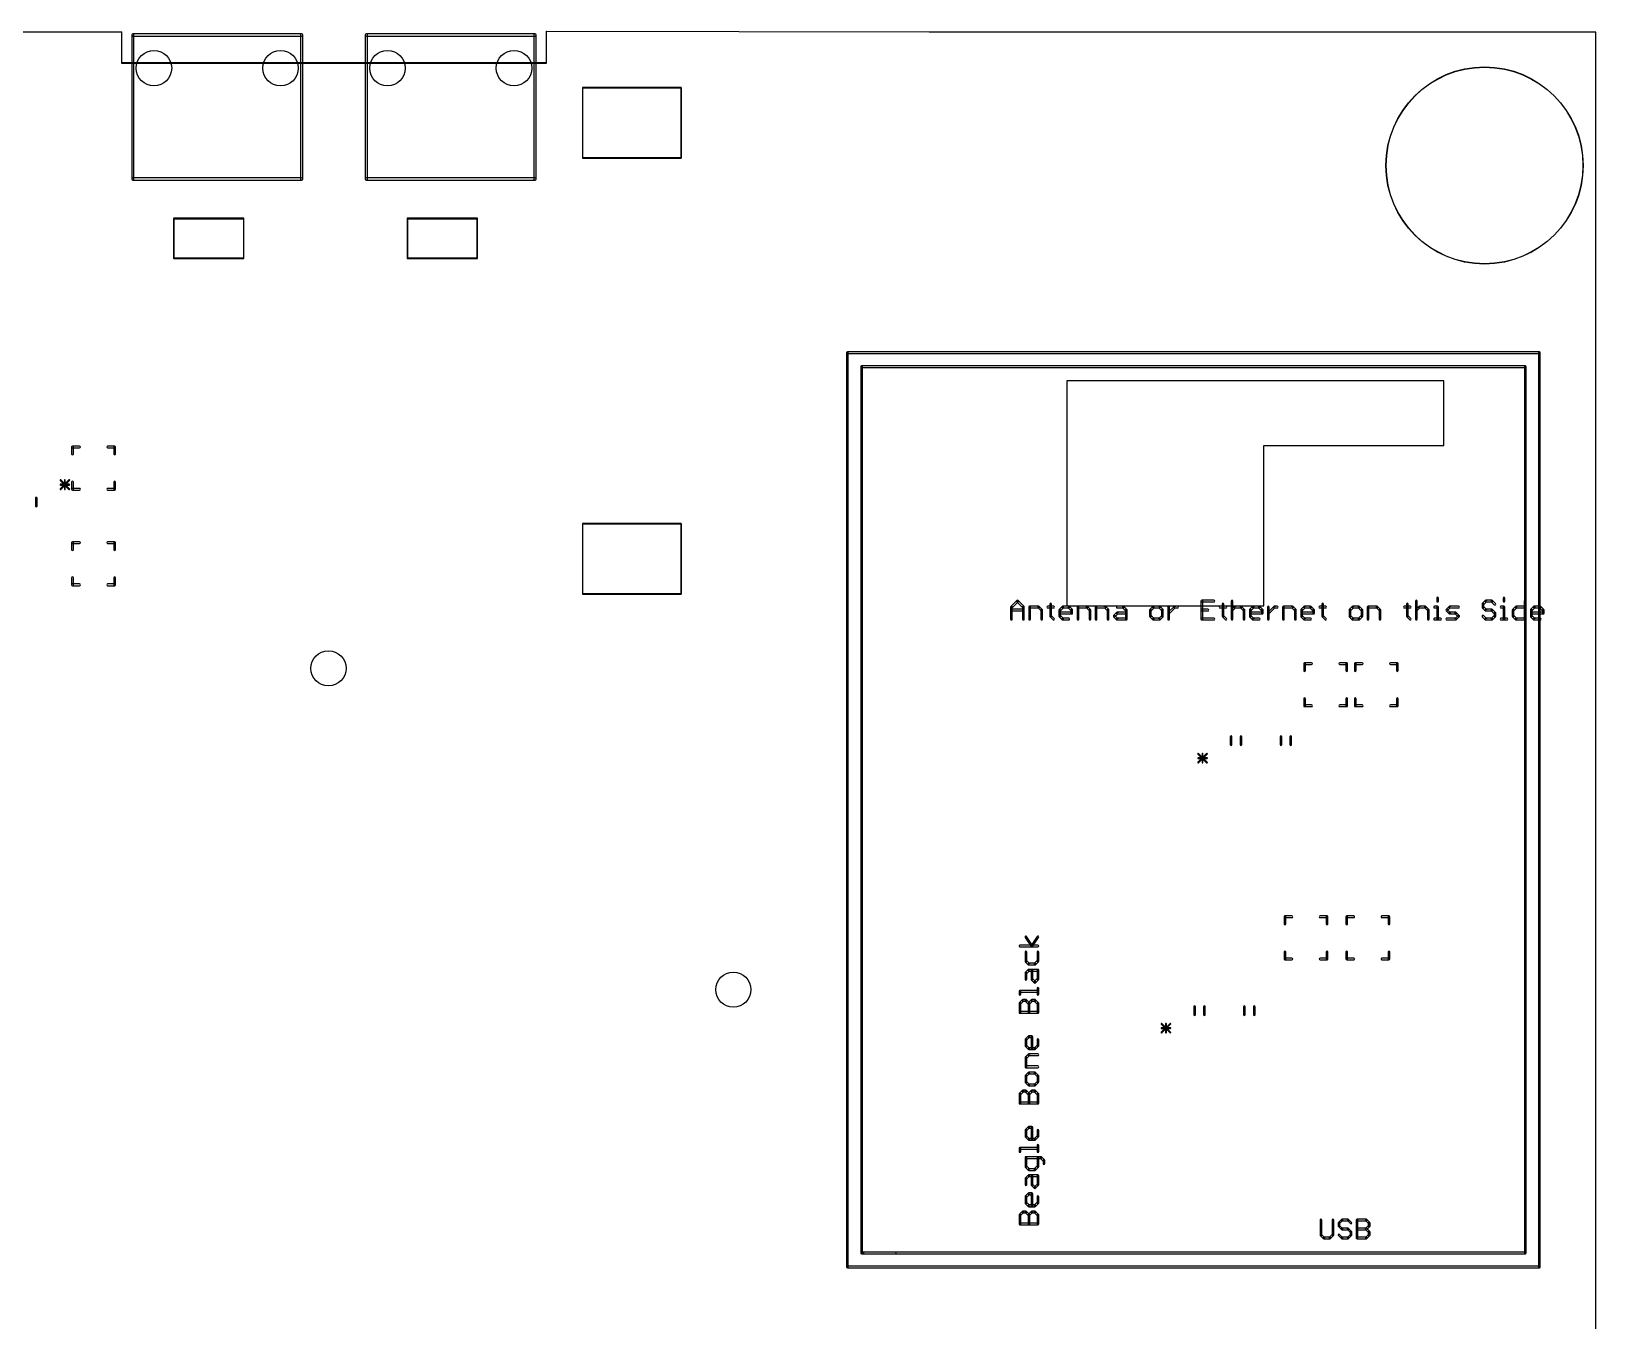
# Model space of a CAD drawing. Extents: x 0 to 11.2, y 0 to 11.2.
# Drawn here: x 5.65 to 11.21, y 6.63 to 11.21 of the extents above; entities that cross this region are included whole.
import ezdxf

# ---------------------------------------------------------------- set-up
doc = ezdxf.new("R2010")
doc.units = 0
doc.layers.add('20', color=53, linetype='CONTINUOUS')
doc.layers.add('21', color=253, linetype='CONTINUOUS')

msp = doc.modelspace()

# ---------------------------------------------------------------- linework, layer by layer
at = {"layer": '20'}
for p, q in [((5.969397, 11.21), (0, 11.21)), ((8.847519, 11.21), (7.479865, 11.212234)), ((11.21, 11.21), (8.84, 11.21)), ((11.21, 0), (11.21, 11.21)), ((9.33, 9.97), (9.33, 9.17)), ((10.67, 9.97), (9.33, 9.97)), ((10.67, 9.74), (10.67, 9.97)), ((10.03, 9.17), (10.03, 9.74)), ((10.03, 9.74), (10.67, 9.74)), ((9.33, 9.17), (10.03, 9.17))]:
    msp.add_line(p, q, dxfattribs=at)
for points in [[(5.968905, 11.21), (5.968905, 11.1, 1), (5.969889, 11.1), (5.969889, 11.21, 1)], [(7.479373, 11.212234), (7.479373, 11.1, 1), (7.480357, 11.1), (7.480357, 11.212234, 1)], [(7.479865, 11.100492), (5.969397, 11.100492, 1), (5.969397, 11.099508), (7.479865, 11.099508, 1)], [(7.608292, 11.012234), (7.608292, 10.762234, 1), (7.609276, 10.762234), (7.609276, 11.012234, 1)], [(7.608784, 11.011742), (7.958784, 11.011742, 1), (7.958784, 11.012726), (7.608784, 11.012726, 1)], [(7.958292, 11.012234), (7.958292, 10.762234, 1), (7.959276, 10.762234), (7.959276, 11.012234, 1)], [(7.608784, 10.761742), (7.958784, 10.761742, 1), (7.958784, 10.762726), (7.608784, 10.762726, 1)], [(7.958784, 9.462726), (7.608784, 9.462726, 1), (7.608784, 9.461742), (7.958784, 9.461742, 1)], [(7.608292, 9.462234), (7.608292, 9.212234, 1), (7.609276, 9.212234), (7.609276, 9.462234, 1)], [(7.959276, 9.212234), (7.959276, 9.462234, 1), (7.958292, 9.462234), (7.958292, 9.212234, 1)], [(7.608784, 9.211742), (7.958784, 9.211742, 1), (7.958784, 9.212726), (7.608784, 9.212726, 1)]]:
    msp.add_lwpolyline(points, format="xyb", close=True, dxfattribs=at)
for centre, radius in [((6.0846, 11.0817), 0.062992), ((6.5346, 11.0817), 0.062992), ((6.9146, 11.0817), 0.062992), ((7.3646, 11.0817), 0.062992), ((10.81477, 10.735713), 0.350487), ((10.81477, 10.735713), 0.349502), ((6.705, 8.948), 0.0625), ((8.144, 7.806), 0.0625)]:
    msp.add_circle(centre, radius, dxfattribs=at)
at = {"layer": '21'}
for points in [[(6.6096, 11.20381), (6.0096, 11.20381, 1), (6.0096, 11.19581), (6.6096, 11.19581, 1)], [(6.0136, 10.687999), (6.0136, 11.19981, 1), (6.0056, 11.19981), (6.0056, 10.687999, 1)], [(6.6056, 11.19981), (6.6056, 10.687999, 1), (6.6136, 10.687999), (6.6136, 11.19981, 1)], [(7.4396, 11.20381), (6.8396, 11.20381, 1), (6.8396, 11.19581), (7.4396, 11.19581, 1)], [(6.8436, 10.687999), (6.8436, 11.19981, 1), (6.8356, 11.19981), (6.8356, 10.687999, 1)], [(7.4356, 11.19981), (7.4356, 10.687999, 1), (7.4436, 10.687999), (7.4436, 11.19981, 1)], [(6.6096, 10.691999), (6.0096, 10.691999, 1), (6.0096, 10.683999), (6.6096, 10.683999, 1)], [(7.4396, 10.691999), (6.8396, 10.691999, 1), (6.8396, 10.683999), (7.4396, 10.683999, 1)], [(6.156568, 10.405834), (6.156568, 10.547566, 1), (6.1546, 10.547566), (6.1546, 10.405834, 1)], [(6.155584, 10.546582), (6.403616, 10.546582, 1), (6.403616, 10.54855), (6.155584, 10.54855, 1)], [(6.402631, 10.547566), (6.402631, 10.405834, 1), (6.4046, 10.405834), (6.4046, 10.547566, 1)], [(6.986568, 10.405834), (6.986568, 10.547566, 1), (6.9846, 10.547566), (6.9846, 10.405834, 1)], [(6.985584, 10.546582), (7.233616, 10.546582, 1), (7.233616, 10.54855), (6.985584, 10.54855, 1)], [(7.232631, 10.547566), (7.232631, 10.405834, 1), (7.2346, 10.405834), (7.2346, 10.547566, 1)], [(6.403616, 10.406818), (6.155584, 10.406818, 1), (6.155584, 10.40485), (6.403616, 10.40485, 1)], [(7.233616, 10.406818), (6.985584, 10.406818, 1), (6.985584, 10.40485), (7.233616, 10.40485, 1)], [(8.553, 6.82), (8.553, 10.07, 1), (8.547, 10.07), (8.547, 6.82, 1)], [(8.55, 10.067), (11.01, 10.067, 1), (11.01, 10.073), (8.55, 10.073, 1)], [(11.007, 10.07), (11.007, 6.82, 1), (11.013, 6.82), (11.013, 10.07, 1)], [(10.96, 10.023), (8.6, 10.023, 1), (8.6, 10.017), (10.96, 10.017, 1)], [(8.597, 10.02), (8.597, 6.87, 1), (8.603, 6.87), (8.603, 10.02, 1)], [(10.963, 6.87), (10.963, 10.02, 1), (10.957, 10.02), (10.957, 6.87, 1)], [(5.798, 9.71), (5.798, 9.735, 1), (5.792, 9.735), (5.792, 9.71, 1)], [(5.795, 9.732), (5.82, 9.732, 1), (5.82, 9.738), (5.795, 9.738, 1)], [(5.92, 9.732), (5.945, 9.732, 1), (5.945, 9.738), (5.92, 9.738, 1)], [(5.942, 9.735), (5.942, 9.71, 1), (5.948, 9.71), (5.948, 9.735, 1)], [(5.784561, 9.586361), (5.753201, 9.617721, 1), (5.751079, 9.615599), (5.782439, 9.584239, 1)], [(5.782439, 9.617721), (5.751079, 9.586361, 1), (5.753201, 9.584239), (5.784561, 9.615599, 1)], [(5.7835, 9.60248), (5.75214, 9.60248, 1), (5.75214, 9.59948), (5.7835, 9.59948, 1)], [(5.76632, 9.61666), (5.76632, 9.5853, 1), (5.76932, 9.5853), (5.76932, 9.61666, 1)], [(5.798, 9.585), (5.798, 9.61, 1), (5.792, 9.61), (5.792, 9.585, 1)], [(5.82, 9.588), (5.795, 9.588, 1), (5.795, 9.582), (5.82, 9.582, 1)], [(5.945, 9.588), (5.92, 9.588, 1), (5.92, 9.582), (5.945, 9.582, 1)], [(5.942, 9.61), (5.942, 9.585, 1), (5.948, 9.585), (5.948, 9.61, 1)], [(5.669, 9.525), (5.669, 9.553, 1), (5.663, 9.553), (5.663, 9.525, 1)], [(5.798, 9.37), (5.798, 9.395, 1), (5.792, 9.395), (5.792, 9.37, 1)], [(5.795, 9.392), (5.82, 9.392, 1), (5.82, 9.398), (5.795, 9.398, 1)], [(5.92, 9.392), (5.945, 9.392, 1), (5.945, 9.398), (5.92, 9.398, 1)], [(5.942, 9.395), (5.942, 9.37, 1), (5.948, 9.37), (5.948, 9.395, 1)], [(5.798, 9.245), (5.798, 9.27, 1), (5.792, 9.27), (5.792, 9.245, 1)], [(5.82, 9.248), (5.795, 9.248, 1), (5.795, 9.242), (5.82, 9.242, 1)], [(5.945, 9.248), (5.92, 9.248, 1), (5.92, 9.242), (5.945, 9.242, 1)], [(5.942, 9.27), (5.942, 9.245, 1), (5.948, 9.245), (5.948, 9.27, 1)], [(9.135121, 9.163582), (9.156473, 9.184933, 1), (9.15223, 9.189176), (9.130879, 9.167824, 1)], [(9.15223, 9.184933), (9.173582, 9.163582, 1), (9.177824, 9.167824), (9.156473, 9.189176, 1)], [(9.269586, 9.176379), (9.269586, 9.133676, 1), (9.275586, 9.133676), (9.275586, 9.176379, 1)], [(9.85248, 9.190055), (9.809777, 9.190055, 1), (9.809777, 9.184055), (9.85248, 9.184055, 1)], [(9.806777, 9.187055), (9.806777, 9.123, 1), (9.812777, 9.123), (9.812777, 9.187055, 1)], [(9.881908, 9.176379), (9.881908, 9.133676, 1), (9.887908, 9.133676), (9.887908, 9.176379, 1)], [(9.914202, 9.187055), (9.914202, 9.123, 1), (9.920202, 9.123), (9.920202, 9.187055, 1)], [(10.23641, 9.176379), (10.23641, 9.133676, 1), (10.24241, 9.133676), (10.24241, 9.176379, 1)], [(10.5372, 9.176379), (10.5372, 9.133676, 1), (10.5432, 9.133676), (10.5432, 9.176379, 1)], [(10.569494, 9.187055), (10.569494, 9.123, 1), (10.575494, 9.123), (10.575494, 9.187055, 1)], [(10.644625, 9.19773), (10.644625, 9.187055, 1), (10.650625, 9.187055), (10.650625, 9.19773, 1)], [(10.805829, 9.176379), (10.805829, 9.165703, 1), (10.811829, 9.165703), (10.811829, 9.176379, 1)], [(10.817384, 9.189176), (10.806708, 9.1785, 1), (10.810951, 9.174258), (10.821626, 9.184933, 1)], [(10.840857, 9.190055), (10.819505, 9.190055, 1), (10.819505, 9.184055), (10.840857, 9.184055, 1)], [(10.853654, 9.1785), (10.842978, 9.189176, 1), (10.838735, 9.184933), (10.849411, 9.174258, 1)], [(10.88096, 9.19773), (10.88096, 9.187055, 1), (10.88696, 9.187055), (10.88696, 9.19773, 1)], [(10.955957, 9.187055), (10.955957, 9.123, 1), (10.961957, 9.123), (10.961957, 9.187055, 1)], [(9.136, 9.123), (9.136, 9.165703, 1), (9.13, 9.165703), (9.13, 9.123, 1)], [(9.133, 9.152027), (9.175703, 9.152027, 1), (9.175703, 9.158027), (9.133, 9.158027, 1)], [(9.172703, 9.165703), (9.172703, 9.123, 1), (9.178703, 9.123), (9.178703, 9.165703, 1)], [(9.200455, 9.123), (9.200455, 9.165703, 1), (9.194455, 9.165703), (9.194455, 9.123, 1)], [(9.197455, 9.162703), (9.229482, 9.162703, 1), (9.229482, 9.168703), (9.197455, 9.168703, 1)], [(9.227361, 9.163582), (9.238037, 9.152906, 1), (9.242279, 9.157149), (9.231604, 9.167824, 1)], [(9.237158, 9.155027), (9.237158, 9.123, 1), (9.243158, 9.123), (9.243158, 9.155027, 1)], [(9.26191, 9.162703), (9.283261, 9.162703, 1), (9.283261, 9.168703), (9.26191, 9.168703, 1)], [(9.270464, 9.131554), (9.28114, 9.120879, 1), (9.285383, 9.125121), (9.274707, 9.135797, 1)], [(9.307001, 9.152906), (9.317677, 9.163582, 1), (9.313434, 9.167824), (9.302759, 9.157149, 1)], [(9.30788, 9.133676), (9.30788, 9.155027, 1), (9.30188, 9.155027), (9.30188, 9.133676, 1)], [(9.347583, 9.147352), (9.30488, 9.147352, 1), (9.30488, 9.141352), (9.347583, 9.141352, 1)], [(9.317677, 9.125121), (9.307001, 9.135797, 1), (9.302759, 9.131554), (9.313434, 9.120879, 1)], [(9.315556, 9.162703), (9.336907, 9.162703, 1), (9.336907, 9.168703), (9.315556, 9.168703, 1)], [(9.336907, 9.126), (9.315556, 9.126, 1), (9.315556, 9.12), (9.336907, 9.12, 1)], [(9.334786, 9.163582), (9.345462, 9.152906, 1), (9.349704, 9.157149), (9.339029, 9.167824, 1)], [(9.344583, 9.155027), (9.344583, 9.144352, 1), (9.350583, 9.144352), (9.350583, 9.155027, 1)], [(9.372335, 9.123), (9.372335, 9.165703, 1), (9.366335, 9.165703), (9.366335, 9.123, 1)], [(9.369335, 9.162703), (9.401362, 9.162703, 1), (9.401362, 9.168703), (9.369335, 9.168703, 1)], [(9.399241, 9.163582), (9.409917, 9.152906, 1), (9.414159, 9.157149), (9.403484, 9.167824, 1)], [(9.409038, 9.155027), (9.409038, 9.123, 1), (9.415038, 9.123), (9.415038, 9.155027, 1)], [(9.43679, 9.123), (9.43679, 9.165703, 1), (9.43079, 9.165703), (9.43079, 9.123, 1)], [(9.43379, 9.162703), (9.465817, 9.162703, 1), (9.465817, 9.168703), (9.43379, 9.168703, 1)], [(9.463696, 9.163582), (9.474372, 9.152906, 1), (9.478614, 9.157149), (9.467938, 9.167824, 1)], [(9.473493, 9.155027), (9.473493, 9.123, 1), (9.479493, 9.123), (9.479493, 9.155027, 1)], [(9.500366, 9.131554), (9.511042, 9.14223, 1), (9.506799, 9.146473), (9.496124, 9.135797, 1)], [(9.511042, 9.125121), (9.500366, 9.135797, 1), (9.496124, 9.131554), (9.506799, 9.120879, 1)], [(9.508921, 9.162703), (9.530272, 9.162703, 1), (9.530272, 9.168703), (9.508921, 9.168703, 1)], [(9.508921, 9.141352), (9.540948, 9.141352, 1), (9.540948, 9.147352), (9.508921, 9.147352, 1)], [(9.540948, 9.126), (9.508921, 9.126, 1), (9.508921, 9.12), (9.540948, 9.12, 1)], [(9.528151, 9.163582), (9.538827, 9.152906, 1), (9.543069, 9.157149), (9.532393, 9.167824, 1)], [(9.537948, 9.155027), (9.537948, 9.123, 1), (9.543948, 9.123), (9.543948, 9.155027, 1)], [(9.635709, 9.167824), (9.625033, 9.157149, 1), (9.629276, 9.152906), (9.639952, 9.163582, 1)], [(9.625033, 9.131554), (9.635709, 9.120879, 1), (9.639952, 9.125121), (9.629276, 9.135797, 1)], [(9.624155, 9.155027), (9.624155, 9.133676, 1), (9.630155, 9.133676), (9.630155, 9.155027, 1)], [(9.659182, 9.168703), (9.63783, 9.168703, 1), (9.63783, 9.162703), (9.659182, 9.162703, 1)], [(9.63783, 9.12), (9.659182, 9.12, 1), (9.659182, 9.126), (9.63783, 9.126, 1)], [(9.671979, 9.157149), (9.661303, 9.167824, 1), (9.657061, 9.163582), (9.667737, 9.152906, 1)], [(9.661303, 9.120879), (9.671979, 9.131554, 1), (9.667737, 9.135797), (9.657061, 9.125121, 1)], [(9.672858, 9.133676), (9.672858, 9.155027, 1), (9.666858, 9.155027), (9.666858, 9.133676, 1)], [(9.693731, 9.14223), (9.715083, 9.163582, 1), (9.71084, 9.167824), (9.689488, 9.146473, 1)], [(9.69461, 9.123), (9.69461, 9.165703, 1), (9.68861, 9.165703), (9.68861, 9.123, 1)], [(9.712961, 9.162703), (9.723637, 9.162703, 1), (9.723637, 9.168703), (9.712961, 9.168703, 1)], [(9.809777, 9.152027), (9.831129, 9.152027, 1), (9.831129, 9.158027), (9.809777, 9.158027, 1)], [(9.809777, 9.12), (9.85248, 9.12, 1), (9.85248, 9.126), (9.809777, 9.126, 1)], [(9.874232, 9.162703), (9.895584, 9.162703, 1), (9.895584, 9.168703), (9.874232, 9.168703, 1)], [(9.882787, 9.131554), (9.893462, 9.120879, 1), (9.897705, 9.125121), (9.887029, 9.135797, 1)], [(9.919323, 9.152906), (9.929999, 9.163582, 1), (9.925756, 9.167824), (9.915081, 9.157149, 1)], [(9.927878, 9.162703), (9.949229, 9.162703, 1), (9.949229, 9.168703), (9.927878, 9.168703, 1)], [(9.947108, 9.163582), (9.957784, 9.152906, 1), (9.962027, 9.157149), (9.951351, 9.167824, 1)], [(9.956905, 9.155027), (9.956905, 9.123, 1), (9.962905, 9.123), (9.962905, 9.155027, 1)], [(9.983778, 9.152906), (9.994454, 9.163582, 1), (9.990211, 9.167824), (9.979536, 9.157149, 1)], [(9.984657, 9.133676), (9.984657, 9.155027, 1), (9.978657, 9.155027), (9.978657, 9.133676, 1)], [(10.02436, 9.147352), (9.981657, 9.147352, 1), (9.981657, 9.141352), (10.02436, 9.141352, 1)], [(9.994454, 9.125121), (9.983778, 9.135797, 1), (9.979536, 9.131554), (9.990211, 9.120879, 1)], [(9.992333, 9.162703), (10.013684, 9.162703, 1), (10.013684, 9.168703), (9.992333, 9.168703, 1)], [(10.013684, 9.126), (9.992333, 9.126, 1), (9.992333, 9.12), (10.013684, 9.12, 1)], [(10.011563, 9.163582), (10.022239, 9.152906, 1), (10.026482, 9.157149), (10.015806, 9.167824, 1)], [(10.02136, 9.155027), (10.02136, 9.144352, 1), (10.02736, 9.144352), (10.02736, 9.155027, 1)], [(10.049112, 9.123), (10.049112, 9.165703, 1), (10.043112, 9.165703), (10.043112, 9.123, 1)], [(10.048233, 9.14223), (10.069585, 9.163582, 1), (10.065342, 9.167824), (10.043991, 9.146473, 1)], [(10.067464, 9.162703), (10.078139, 9.162703, 1), (10.078139, 9.168703), (10.067464, 9.168703, 1)], [(10.102825, 9.123), (10.102825, 9.165703, 1), (10.096825, 9.165703), (10.096825, 9.123, 1)], [(10.099825, 9.162703), (10.131852, 9.162703, 1), (10.131852, 9.168703), (10.099825, 9.168703, 1)], [(10.129731, 9.163582), (10.140406, 9.152906, 1), (10.144649, 9.157149), (10.133973, 9.167824, 1)], [(10.139528, 9.155027), (10.139528, 9.123, 1), (10.145528, 9.123), (10.145528, 9.155027, 1)], [(10.166401, 9.152906), (10.177077, 9.163582, 1), (10.172834, 9.167824), (10.162158, 9.157149, 1)], [(10.177077, 9.125121), (10.166401, 9.135797, 1), (10.162158, 9.131554), (10.172834, 9.120879, 1)], [(10.16728, 9.133676), (10.16728, 9.155027, 1), (10.16128, 9.155027), (10.16128, 9.133676, 1)], [(10.206983, 9.147352), (10.16428, 9.147352, 1), (10.16428, 9.141352), (10.206983, 9.141352, 1)], [(10.174955, 9.162703), (10.196307, 9.162703, 1), (10.196307, 9.168703), (10.174955, 9.168703, 1)], [(10.196307, 9.126), (10.174955, 9.126, 1), (10.174955, 9.12), (10.196307, 9.12, 1)], [(10.194186, 9.163582), (10.204861, 9.152906, 1), (10.209104, 9.157149), (10.198428, 9.167824, 1)], [(10.203983, 9.155027), (10.203983, 9.144352, 1), (10.209983, 9.144352), (10.209983, 9.155027, 1)], [(10.228734, 9.162703), (10.250086, 9.162703, 1), (10.250086, 9.168703), (10.228734, 9.168703, 1)], [(10.237289, 9.131554), (10.247965, 9.120879, 1), (10.252207, 9.125121), (10.241531, 9.135797, 1)], [(10.344714, 9.167824), (10.334038, 9.157149, 1), (10.338281, 9.152906), (10.348956, 9.163582, 1)], [(10.333159, 9.155027), (10.333159, 9.133676, 1), (10.339159, 9.133676), (10.339159, 9.155027, 1)], [(10.334038, 9.131554), (10.344714, 9.120879, 1), (10.348956, 9.125121), (10.338281, 9.135797, 1)], [(10.368187, 9.168703), (10.346835, 9.168703, 1), (10.346835, 9.162703), (10.368187, 9.162703, 1)], [(10.346835, 9.12), (10.368187, 9.12, 1), (10.368187, 9.126), (10.346835, 9.126, 1)], [(10.380984, 9.157149), (10.370308, 9.167824, 1), (10.366065, 9.163582), (10.376741, 9.152906, 1)], [(10.370308, 9.120879), (10.380984, 9.131554, 1), (10.376741, 9.135797), (10.366065, 9.125121, 1)], [(10.381863, 9.133676), (10.381863, 9.155027, 1), (10.375863, 9.155027), (10.375863, 9.133676, 1)], [(10.403614, 9.123), (10.403614, 9.165703, 1), (10.397614, 9.165703), (10.397614, 9.123, 1)], [(10.400614, 9.162703), (10.432642, 9.162703, 1), (10.432642, 9.168703), (10.400614, 9.168703, 1)], [(10.43052, 9.163582), (10.441196, 9.152906, 1), (10.445439, 9.157149), (10.434763, 9.167824, 1)], [(10.440318, 9.155027), (10.440318, 9.123, 1), (10.446318, 9.123), (10.446318, 9.155027, 1)], [(10.529524, 9.162703), (10.550876, 9.162703, 1), (10.550876, 9.168703), (10.529524, 9.168703, 1)], [(10.538079, 9.131554), (10.548755, 9.120879, 1), (10.552997, 9.125121), (10.542321, 9.135797, 1)], [(10.574616, 9.152906), (10.585291, 9.163582, 1), (10.581049, 9.167824), (10.570373, 9.157149, 1)], [(10.58317, 9.162703), (10.604522, 9.162703, 1), (10.604522, 9.168703), (10.58317, 9.168703, 1)], [(10.6024, 9.163582), (10.613076, 9.152906, 1), (10.617319, 9.157149), (10.606643, 9.167824, 1)], [(10.612197, 9.155027), (10.612197, 9.123, 1), (10.618197, 9.123), (10.618197, 9.155027, 1)], [(10.636949, 9.162703), (10.647625, 9.162703, 1), (10.647625, 9.168703), (10.636949, 9.168703, 1)], [(10.636949, 9.12), (10.658301, 9.12, 1), (10.658301, 9.126), (10.636949, 9.126, 1)], [(10.644625, 9.165703), (10.644625, 9.123, 1), (10.650625, 9.123), (10.650625, 9.165703, 1)], [(10.682041, 9.152906), (10.692716, 9.163582, 1), (10.688474, 9.167824), (10.677798, 9.157149, 1)], [(10.692716, 9.146473), (10.682041, 9.157149, 1), (10.677798, 9.152906), (10.688474, 9.14223, 1)], [(10.679919, 9.12), (10.711947, 9.12, 1), (10.711947, 9.126), (10.679919, 9.126, 1)], [(10.690595, 9.162703), (10.722622, 9.162703, 1), (10.722622, 9.168703), (10.690595, 9.168703, 1)], [(10.711947, 9.147352), (10.690595, 9.147352, 1), (10.690595, 9.141352), (10.711947, 9.141352, 1)], [(10.724744, 9.135797), (10.714068, 9.146473, 1), (10.709825, 9.14223), (10.720501, 9.131554, 1)], [(10.714068, 9.120879), (10.724744, 9.131554, 1), (10.720501, 9.135797), (10.709825, 9.125121, 1)], [(10.821626, 9.125121), (10.810951, 9.135797, 1), (10.806708, 9.131554), (10.817384, 9.120879, 1)], [(10.806708, 9.163582), (10.817384, 9.152906, 1), (10.821626, 9.157149), (10.810951, 9.167824, 1)], [(10.819505, 9.152027), (10.840857, 9.152027, 1), (10.840857, 9.158027), (10.819505, 9.158027, 1)], [(10.840857, 9.126), (10.819505, 9.126, 1), (10.819505, 9.12), (10.840857, 9.12, 1)], [(10.838735, 9.152906), (10.849411, 9.14223, 1), (10.853654, 9.146473), (10.842978, 9.157149, 1)], [(10.849411, 9.135797), (10.838735, 9.125121, 1), (10.842978, 9.120879), (10.853654, 9.131554, 1)], [(10.848532, 9.144352), (10.848532, 9.133676, 1), (10.854532, 9.133676), (10.854532, 9.144352, 1)], [(10.873284, 9.162703), (10.88396, 9.162703, 1), (10.88396, 9.168703), (10.873284, 9.168703, 1)], [(10.873284, 9.12), (10.894636, 9.12, 1), (10.894636, 9.126), (10.873284, 9.126, 1)], [(10.88096, 9.165703), (10.88096, 9.123, 1), (10.88696, 9.123), (10.88696, 9.165703, 1)], [(10.918376, 9.152906), (10.929051, 9.163582, 1), (10.924809, 9.167824), (10.914133, 9.157149, 1)], [(10.919254, 9.133676), (10.919254, 9.155027, 1), (10.913254, 9.155027), (10.913254, 9.133676, 1)], [(10.929051, 9.125121), (10.918376, 9.135797, 1), (10.914133, 9.131554), (10.924809, 9.120879, 1)], [(10.92693, 9.162703), (10.958957, 9.162703, 1), (10.958957, 9.168703), (10.92693, 9.168703, 1)], [(10.958957, 9.126), (10.92693, 9.126, 1), (10.92693, 9.12), (10.958957, 9.12, 1)], [(10.98283, 9.152906), (10.993506, 9.163582, 1), (10.989264, 9.167824), (10.978588, 9.157149, 1)], [(10.983709, 9.133676), (10.983709, 9.155027, 1), (10.977709, 9.155027), (10.977709, 9.133676, 1)], [(11.023412, 9.147352), (10.980709, 9.147352, 1), (10.980709, 9.141352), (11.023412, 9.141352, 1)], [(10.993506, 9.125121), (10.98283, 9.135797, 1), (10.978588, 9.131554), (10.989264, 9.120879, 1)], [(10.991385, 9.162703), (11.012736, 9.162703, 1), (11.012736, 9.168703), (10.991385, 9.168703, 1)], [(11.012736, 9.126), (10.991385, 9.126, 1), (10.991385, 9.12), (11.012736, 9.12, 1)], [(11.010615, 9.163582), (11.021291, 9.152906, 1), (11.025534, 9.157149), (11.014858, 9.167824, 1)], [(11.020412, 9.155027), (11.020412, 9.144352, 1), (11.026412, 9.144352), (11.026412, 9.155027, 1)], [(10.178, 8.94), (10.178, 8.965, 1), (10.172, 8.965), (10.172, 8.94, 1)], [(10.175, 8.962), (10.2, 8.962, 1), (10.2, 8.968), (10.175, 8.968, 1)], [(10.3, 8.962), (10.325, 8.962, 1), (10.325, 8.968), (10.3, 8.968, 1)], [(10.322, 8.965), (10.322, 8.94, 1), (10.328, 8.94), (10.328, 8.965, 1)], [(10.358, 8.94), (10.358, 8.965, 1), (10.352, 8.965), (10.352, 8.94, 1)], [(10.355, 8.962), (10.38, 8.962, 1), (10.38, 8.968), (10.355, 8.968, 1)], [(10.48, 8.962), (10.505, 8.962, 1), (10.505, 8.968), (10.48, 8.968, 1)], [(10.502, 8.965), (10.502, 8.94, 1), (10.508, 8.94), (10.508, 8.965, 1)], [(10.178, 8.815), (10.178, 8.84, 1), (10.172, 8.84), (10.172, 8.815, 1)], [(10.322, 8.84), (10.322, 8.815, 1), (10.328, 8.815), (10.328, 8.84, 1)], [(10.358, 8.815), (10.358, 8.84, 1), (10.352, 8.84), (10.352, 8.815, 1)], [(10.502, 8.84), (10.502, 8.815, 1), (10.508, 8.815), (10.508, 8.84, 1)], [(10.2, 8.818), (10.175, 8.818, 1), (10.175, 8.812), (10.2, 8.812, 1)], [(10.325, 8.818), (10.3, 8.818, 1), (10.3, 8.812), (10.325, 8.812, 1)], [(10.38, 8.818), (10.355, 8.818, 1), (10.355, 8.812), (10.38, 8.812, 1)], [(10.505, 8.818), (10.48, 8.818, 1), (10.48, 8.812), (10.505, 8.812, 1)], [(9.911, 8.705), (9.911, 8.677, 1), (9.917, 8.677), (9.917, 8.705, 1)], [(9.946, 8.705), (9.946, 8.677, 1), (9.952, 8.677), (9.952, 8.705, 1)], [(10.088, 8.705), (10.088, 8.677, 1), (10.094, 8.677), (10.094, 8.705, 1)], [(10.123, 8.705), (10.123, 8.677, 1), (10.129, 8.677), (10.129, 8.705, 1)], [(9.795439, 8.643639), (9.826799, 8.612279, 1), (9.828921, 8.614401), (9.797561, 8.645761, 1)], [(9.797561, 8.612279), (9.828921, 8.643639, 1), (9.826799, 8.645761), (9.795439, 8.614401, 1)], [(9.7965, 8.62752), (9.82786, 8.62752, 1), (9.82786, 8.63052), (9.7965, 8.63052, 1)], [(9.81368, 8.61334), (9.81368, 8.6447, 1), (9.81068, 8.6447), (9.81068, 8.61334, 1)], [(10.108, 8.04), (10.108, 8.065, 1), (10.102, 8.065), (10.102, 8.04, 1)], [(10.105, 8.062), (10.13, 8.062, 1), (10.13, 8.068), (10.105, 8.068, 1)], [(10.23, 8.062), (10.255, 8.062, 1), (10.255, 8.068), (10.23, 8.068, 1)], [(10.252, 8.065), (10.252, 8.04, 1), (10.258, 8.04), (10.258, 8.065, 1)], [(10.328, 8.04), (10.328, 8.065, 1), (10.322, 8.065), (10.322, 8.04, 1)], [(10.325, 8.062), (10.35, 8.062, 1), (10.35, 8.068), (10.325, 8.068, 1)], [(10.45, 8.062), (10.475, 8.062, 1), (10.475, 8.068), (10.45, 8.068, 1)], [(10.472, 8.065), (10.472, 8.04, 1), (10.478, 8.04), (10.478, 8.065, 1)], [(9.227, 7.96431), (9.162945, 7.96431, 1), (9.162945, 7.95831), (9.227, 7.95831, 1)], [(9.208145, 7.962974), (9.186793, 7.995001, 1), (9.181801, 7.991673), (9.203152, 7.959645, 1)], [(9.224504, 7.995001), (9.203152, 7.962974, 1), (9.208145, 7.959645), (9.229496, 7.991673, 1)], [(9.181297, 7.939558), (9.181297, 7.90753, 1), (9.187297, 7.90753), (9.187297, 7.939558, 1)], [(9.182176, 7.905409), (9.192851, 7.894733, 1), (9.197094, 7.898976), (9.186418, 7.909652, 1)], [(9.194973, 7.893855), (9.216324, 7.893855, 1), (9.216324, 7.899855), (9.194973, 7.899855, 1)], [(9.218446, 7.894733), (9.229121, 7.905409, 1), (9.224879, 7.909652), (9.214203, 7.898976, 1)], [(9.23, 7.90753), (9.23, 7.939558, 1), (9.224, 7.939558), (9.224, 7.90753, 1)], [(10.108, 7.915), (10.108, 7.94, 1), (10.102, 7.94), (10.102, 7.915, 1)], [(10.13, 7.918), (10.105, 7.918, 1), (10.105, 7.912), (10.13, 7.912, 1)], [(10.255, 7.918), (10.23, 7.918, 1), (10.23, 7.912), (10.255, 7.912, 1)], [(10.252, 7.94), (10.252, 7.915, 1), (10.258, 7.915), (10.258, 7.94, 1)], [(10.328, 7.915), (10.328, 7.94, 1), (10.322, 7.94), (10.322, 7.915, 1)], [(10.35, 7.918), (10.325, 7.918, 1), (10.325, 7.912), (10.35, 7.912, 1)], [(10.475, 7.918), (10.45, 7.918, 1), (10.45, 7.912), (10.475, 7.912, 1)], [(10.472, 7.94), (10.472, 7.915, 1), (10.478, 7.915), (10.478, 7.94, 1)], [(9.186418, 7.862306), (9.197094, 7.872981, 1), (9.192851, 7.877224), (9.182176, 7.866548, 1)], [(9.187297, 7.843075), (9.187297, 7.864427, 1), (9.181297, 7.864427), (9.181297, 7.843075, 1)], [(9.194973, 7.872103), (9.227, 7.872103, 1), (9.227, 7.878103), (9.194973, 7.878103, 1)], [(9.208648, 7.843075), (9.208648, 7.875103, 1), (9.202648, 7.875103), (9.202648, 7.843075, 1)], [(9.218446, 7.834521), (9.20777, 7.845197, 1), (9.203527, 7.840954), (9.214203, 7.830278, 1)], [(9.224879, 7.845197), (9.214203, 7.834521, 1), (9.218446, 7.830278), (9.229121, 7.840954, 1)], [(9.224, 7.875103), (9.224, 7.843075, 1), (9.23, 7.843075), (9.23, 7.875103, 1)], [(9.165945, 7.78943), (9.165945, 7.800105, 1), (9.159945, 7.800105), (9.159945, 7.78943, 1)], [(9.162945, 7.797105), (9.227, 7.797105, 1), (9.227, 7.803105), (9.162945, 7.803105, 1)], [(9.23, 7.78943), (9.23, 7.810781, 1), (9.224, 7.810781), (9.224, 7.78943, 1)], [(9.165945, 7.724975), (9.165945, 7.757002, 1), (9.159945, 7.757002), (9.159945, 7.724975, 1)], [(9.165067, 7.754881), (9.175742, 7.765556, 1), (9.1715, 7.769799), (9.160824, 7.759123, 1)], [(9.173621, 7.764678), (9.184297, 7.764678, 1), (9.184297, 7.770678), (9.173621, 7.770678, 1)], [(9.182176, 7.765556), (9.192851, 7.754881, 1), (9.197094, 7.759123), (9.186418, 7.769799, 1)], [(9.197094, 7.754881), (9.20777, 7.765556, 1), (9.203527, 7.769799), (9.192851, 7.759123, 1)], [(9.197973, 7.724975), (9.197973, 7.757002, 1), (9.191973, 7.757002), (9.191973, 7.724975, 1)], [(9.205648, 7.764678), (9.216324, 7.764678, 1), (9.216324, 7.770678), (9.205648, 7.770678, 1)], [(9.214203, 7.765556), (9.224879, 7.754881, 1), (9.229121, 7.759123), (9.218446, 7.769799, 1)], [(9.224, 7.757002), (9.224, 7.724975, 1), (9.23, 7.724975), (9.23, 7.757002, 1)], [(9.781, 7.745), (9.781, 7.717, 1), (9.787, 7.717), (9.787, 7.745, 1)], [(9.816, 7.745), (9.816, 7.717, 1), (9.822, 7.717), (9.822, 7.745, 1)], [(9.958, 7.745), (9.958, 7.717, 1), (9.964, 7.717), (9.964, 7.745, 1)], [(9.993, 7.745), (9.993, 7.717, 1), (9.999, 7.717), (9.999, 7.745, 1)], [(9.227, 7.727975), (9.162945, 7.727975, 1), (9.162945, 7.721975), (9.227, 7.721975, 1)], [(9.665439, 7.683639), (9.696799, 7.652279, 1), (9.698921, 7.654401), (9.667561, 7.685761, 1)], [(9.667561, 7.652279), (9.698921, 7.683639, 1), (9.696799, 7.685761), (9.665439, 7.654401, 1)], [(9.68368, 7.65334), (9.68368, 7.6847, 1), (9.68068, 7.6847), (9.68068, 7.65334, 1)], [(9.186418, 7.625971), (9.197094, 7.636647, 1), (9.192851, 7.640889), (9.182176, 7.630213, 1)], [(9.187297, 7.60674), (9.187297, 7.628092, 1), (9.181297, 7.628092), (9.181297, 7.60674, 1)], [(9.194973, 7.635768), (9.205648, 7.635768, 1), (9.205648, 7.641768), (9.194973, 7.641768, 1)], [(9.202648, 7.638768), (9.202648, 7.596065, 1), (9.208648, 7.596065), (9.208648, 7.638768, 1)], [(9.224, 7.628092), (9.224, 7.60674, 1), (9.23, 7.60674), (9.23, 7.628092, 1)], [(9.6665, 7.66752), (9.69786, 7.66752, 1), (9.69786, 7.67052), (9.6665, 7.67052, 1)], [(9.197094, 7.598186), (9.186418, 7.608862, 1), (9.182176, 7.604619), (9.192851, 7.593943, 1)], [(9.186418, 7.561516), (9.197094, 7.572192, 1), (9.192851, 7.576434), (9.182176, 7.565758, 1)], [(9.187297, 7.53161), (9.187297, 7.563637, 1), (9.181297, 7.563637), (9.181297, 7.53161, 1)], [(9.216324, 7.599065), (9.194973, 7.599065, 1), (9.194973, 7.593065), (9.216324, 7.593065, 1)], [(9.194973, 7.571313), (9.227, 7.571313, 1), (9.227, 7.577313), (9.194973, 7.577313, 1)], [(9.224879, 7.608862), (9.214203, 7.598186, 1), (9.218446, 7.593943), (9.229121, 7.604619, 1)], [(9.227, 7.53461), (9.184297, 7.53461, 1), (9.184297, 7.52861), (9.227, 7.52861, 1)], [(9.192851, 7.511979), (9.182176, 7.501303, 1), (9.186418, 7.497061), (9.197094, 7.507737, 1)], [(9.216324, 7.512858), (9.194973, 7.512858, 1), (9.194973, 7.506858), (9.216324, 7.506858, 1)], [(9.229121, 7.501303), (9.218446, 7.511979, 1), (9.214203, 7.507737), (9.224879, 7.497061, 1)], [(9.181297, 7.499182), (9.181297, 7.47783, 1), (9.187297, 7.47783), (9.187297, 7.499182, 1)], [(9.182176, 7.475709), (9.192851, 7.465033, 1), (9.197094, 7.469276), (9.186418, 7.479952, 1)], [(9.194973, 7.464155), (9.216324, 7.464155, 1), (9.216324, 7.470155), (9.194973, 7.470155, 1)], [(9.218446, 7.465033), (9.229121, 7.475709, 1), (9.224879, 7.479952), (9.214203, 7.469276, 1)], [(9.23, 7.47783), (9.23, 7.499182, 1), (9.224, 7.499182), (9.224, 7.47783, 1)], [(9.165945, 7.4027), (9.165945, 7.434727, 1), (9.159945, 7.434727), (9.159945, 7.4027, 1)], [(9.227, 7.4057), (9.162945, 7.4057, 1), (9.162945, 7.3997), (9.227, 7.3997, 1)], [(9.165067, 7.432606), (9.175742, 7.443282, 1), (9.1715, 7.447524), (9.160824, 7.436848, 1)], [(9.173621, 7.442403), (9.184297, 7.442403, 1), (9.184297, 7.448403), (9.173621, 7.448403, 1)], [(9.182176, 7.443282), (9.192851, 7.432606, 1), (9.197094, 7.436848), (9.186418, 7.447524, 1)], [(9.197094, 7.432606), (9.20777, 7.443282, 1), (9.203527, 7.447524), (9.192851, 7.436848, 1)], [(9.197973, 7.4027), (9.197973, 7.434727, 1), (9.191973, 7.434727), (9.191973, 7.4027, 1)], [(9.205648, 7.442403), (9.216324, 7.442403, 1), (9.216324, 7.448403), (9.205648, 7.448403, 1)], [(9.214203, 7.443282), (9.224879, 7.432606, 1), (9.229121, 7.436848), (9.218446, 7.447524, 1)], [(9.224, 7.434727), (9.224, 7.4027, 1), (9.23, 7.4027), (9.23, 7.434727, 1)], [(9.186418, 7.303696), (9.197094, 7.314372, 1), (9.192851, 7.318614), (9.182176, 7.307938, 1)], [(9.187297, 7.284466), (9.187297, 7.305817, 1), (9.181297, 7.305817), (9.181297, 7.284466, 1)], [(9.197094, 7.275911), (9.186418, 7.286587, 1), (9.182176, 7.282344), (9.192851, 7.271669, 1)], [(9.194973, 7.313493), (9.205648, 7.313493, 1), (9.205648, 7.319493), (9.194973, 7.319493, 1)], [(9.202648, 7.316493), (9.202648, 7.27379, 1), (9.208648, 7.27379), (9.208648, 7.316493, 1)], [(9.224879, 7.286587), (9.214203, 7.275911, 1), (9.218446, 7.271669), (9.229121, 7.282344, 1)], [(9.224, 7.305817), (9.224, 7.284466, 1), (9.23, 7.284466), (9.23, 7.305817, 1)], [(9.165945, 7.23082), (9.165945, 7.241496, 1), (9.159945, 7.241496), (9.159945, 7.23082, 1)], [(9.162945, 7.238496), (9.227, 7.238496, 1), (9.227, 7.244496), (9.162945, 7.244496, 1)], [(9.216324, 7.27679), (9.194973, 7.27679, 1), (9.194973, 7.27079), (9.216324, 7.27079, 1)], [(9.23, 7.23082), (9.23, 7.252171, 1), (9.224, 7.252171), (9.224, 7.23082, 1)], [(9.237676, 7.212068), (9.184297, 7.212068, 1), (9.184297, 7.206068), (9.237676, 7.206068, 1)], [(9.181297, 7.209068), (9.181297, 7.177041, 1), (9.187297, 7.177041), (9.187297, 7.209068, 1)], [(9.182176, 7.174919), (9.192851, 7.164244, 1), (9.197094, 7.168486), (9.186418, 7.179162, 1)], [(9.218446, 7.164244), (9.229121, 7.174919, 1), (9.224879, 7.179162), (9.214203, 7.168486, 1)], [(9.23, 7.177041), (9.23, 7.209068, 1), (9.224, 7.209068), (9.224, 7.177041, 1)], [(9.250473, 7.200514), (9.239797, 7.211189, 1), (9.235554, 7.206947), (9.24623, 7.196271, 1)], [(9.251352, 7.187716), (9.251352, 7.198392, 1), (9.245352, 7.198392), (9.245352, 7.187716, 1)], [(9.186418, 7.131816), (9.197094, 7.142492, 1), (9.192851, 7.146734), (9.182176, 7.136059, 1)], [(9.187297, 7.112586), (9.187297, 7.133937, 1), (9.181297, 7.133937), (9.181297, 7.112586, 1)], [(9.194973, 7.163365), (9.216324, 7.163365, 1), (9.216324, 7.169365), (9.194973, 7.169365, 1)], [(9.194973, 7.141613), (9.227, 7.141613, 1), (9.227, 7.147613), (9.194973, 7.147613, 1)], [(9.208648, 7.112586), (9.208648, 7.144613, 1), (9.202648, 7.144613), (9.202648, 7.112586, 1)], [(9.224, 7.144613), (9.224, 7.112586, 1), (9.23, 7.112586), (9.23, 7.144613, 1)], [(9.186418, 7.067361), (9.197094, 7.078037, 1), (9.192851, 7.082279), (9.182176, 7.071604, 1)], [(9.187297, 7.048131), (9.187297, 7.069482, 1), (9.181297, 7.069482), (9.181297, 7.048131, 1)], [(9.194973, 7.077158), (9.205648, 7.077158, 1), (9.205648, 7.083158), (9.194973, 7.083158, 1)], [(9.218446, 7.104031), (9.20777, 7.114707, 1), (9.203527, 7.110464), (9.214203, 7.099789, 1)], [(9.202648, 7.080158), (9.202648, 7.037455, 1), (9.208648, 7.037455), (9.208648, 7.080158, 1)], [(9.224879, 7.114707), (9.214203, 7.104031, 1), (9.218446, 7.099789), (9.229121, 7.110464, 1)], [(9.224, 7.069482), (9.224, 7.048131, 1), (9.23, 7.048131), (9.23, 7.069482, 1)], [(9.165067, 7.002906), (9.175742, 7.013582, 1), (9.1715, 7.017824), (9.160824, 7.007149, 1)], [(9.165945, 6.973), (9.165945, 7.005027, 1), (9.159945, 7.005027), (9.159945, 6.973, 1)], [(9.173621, 7.012703), (9.184297, 7.012703, 1), (9.184297, 7.018703), (9.173621, 7.018703, 1)], [(9.197094, 7.039576), (9.186418, 7.050252, 1), (9.182176, 7.046009), (9.192851, 7.035334, 1)], [(9.182176, 7.013582), (9.192851, 7.002906, 1), (9.197094, 7.007149), (9.186418, 7.017824, 1)], [(9.197094, 7.002906), (9.20777, 7.013582, 1), (9.203527, 7.017824), (9.192851, 7.007149, 1)], [(9.216324, 7.040455), (9.194973, 7.040455, 1), (9.194973, 7.034455), (9.216324, 7.034455, 1)], [(9.197973, 6.973), (9.197973, 7.005027, 1), (9.191973, 7.005027), (9.191973, 6.973, 1)], [(9.205648, 7.012703), (9.216324, 7.012703, 1), (9.216324, 7.018703), (9.205648, 7.018703, 1)], [(9.224879, 7.050252), (9.214203, 7.039576, 1), (9.218446, 7.035334), (9.229121, 7.046009, 1)], [(9.214203, 7.013582), (9.224879, 7.002906, 1), (9.229121, 7.007149), (9.218446, 7.017824, 1)], [(9.224, 7.005027), (9.224, 6.973, 1), (9.23, 6.973), (9.23, 7.005027, 1)], [(9.227, 6.976), (9.162945, 6.976, 1), (9.162945, 6.97), (9.227, 6.97, 1)], [(10.23, 6.987055), (10.23, 6.933676, 1), (10.236, 6.933676), (10.236, 6.987055, 1)], [(10.278703, 6.933676), (10.278703, 6.987055, 1), (10.272703, 6.987055), (10.272703, 6.933676, 1)], [(10.306009, 6.989176), (10.295334, 6.9785, 1), (10.299576, 6.974258), (10.310252, 6.984933, 1)], [(10.294455, 6.976379), (10.294455, 6.965703, 1), (10.300455, 6.965703), (10.300455, 6.976379, 1)], [(10.295334, 6.963582), (10.306009, 6.952906, 1), (10.310252, 6.957149), (10.299576, 6.967824, 1)], [(10.329482, 6.990055), (10.308131, 6.990055, 1), (10.308131, 6.984055), (10.329482, 6.984055, 1)], [(10.308131, 6.952027), (10.329482, 6.952027, 1), (10.329482, 6.958027), (10.308131, 6.958027, 1)], [(10.342279, 6.9785), (10.331604, 6.989176, 1), (10.327361, 6.984933), (10.338037, 6.974258, 1)], [(10.327361, 6.952906), (10.338037, 6.94223, 1), (10.342279, 6.946473), (10.331604, 6.957149, 1)], [(10.36491, 6.923), (10.36491, 6.987055, 1), (10.35891, 6.987055), (10.35891, 6.923, 1)], [(10.36191, 6.984055), (10.393937, 6.984055, 1), (10.393937, 6.990055), (10.36191, 6.990055, 1)], [(10.36191, 6.952027), (10.393937, 6.952027, 1), (10.393937, 6.958027), (10.36191, 6.958027, 1)], [(10.391816, 6.984933), (10.402492, 6.974258, 1), (10.406734, 6.9785), (10.396059, 6.989176, 1)], [(10.402492, 6.967824), (10.391816, 6.957149, 1), (10.396059, 6.952906), (10.406734, 6.963582, 1)], [(10.391816, 6.952906), (10.402492, 6.94223, 1), (10.406734, 6.946473), (10.396059, 6.957149, 1)], [(10.401613, 6.976379), (10.401613, 6.965703, 1), (10.407613, 6.965703), (10.407613, 6.976379, 1)], [(10.230879, 6.931554), (10.241554, 6.920879, 1), (10.245797, 6.925121), (10.235121, 6.935797, 1)], [(10.243676, 6.92), (10.265027, 6.92, 1), (10.265027, 6.926), (10.243676, 6.926, 1)], [(10.267149, 6.920879), (10.277824, 6.931554, 1), (10.273582, 6.935797), (10.262906, 6.925121, 1)], [(10.310252, 6.925121), (10.299576, 6.935797, 1), (10.295334, 6.931554), (10.306009, 6.920879, 1)], [(10.329482, 6.926), (10.308131, 6.926, 1), (10.308131, 6.92), (10.329482, 6.92, 1)], [(10.338037, 6.935797), (10.327361, 6.925121, 1), (10.331604, 6.920879), (10.342279, 6.931554, 1)], [(10.337158, 6.944352), (10.337158, 6.933676, 1), (10.343158, 6.933676), (10.343158, 6.944352, 1)], [(10.393937, 6.926), (10.36191, 6.926, 1), (10.36191, 6.92), (10.393937, 6.92, 1)], [(10.402492, 6.935797), (10.391816, 6.925121, 1), (10.396059, 6.920879), (10.406734, 6.931554, 1)], [(10.401613, 6.944352), (10.401613, 6.933676, 1), (10.407613, 6.933676), (10.407613, 6.944352, 1)], [(8.6, 6.867), (8.72, 6.867, 1), (8.72, 6.873), (8.6, 6.873, 1)], [(8.61, 6.867), (10.96, 6.867, 1), (10.96, 6.873), (8.61, 6.873, 1)], [(11.01, 6.823), (8.55, 6.823, 1), (8.55, 6.817), (11.01, 6.817, 1)]]:
    msp.add_lwpolyline(points, format="xyb", close=True, dxfattribs=at)

doc.saveas('drawing.dxf')
